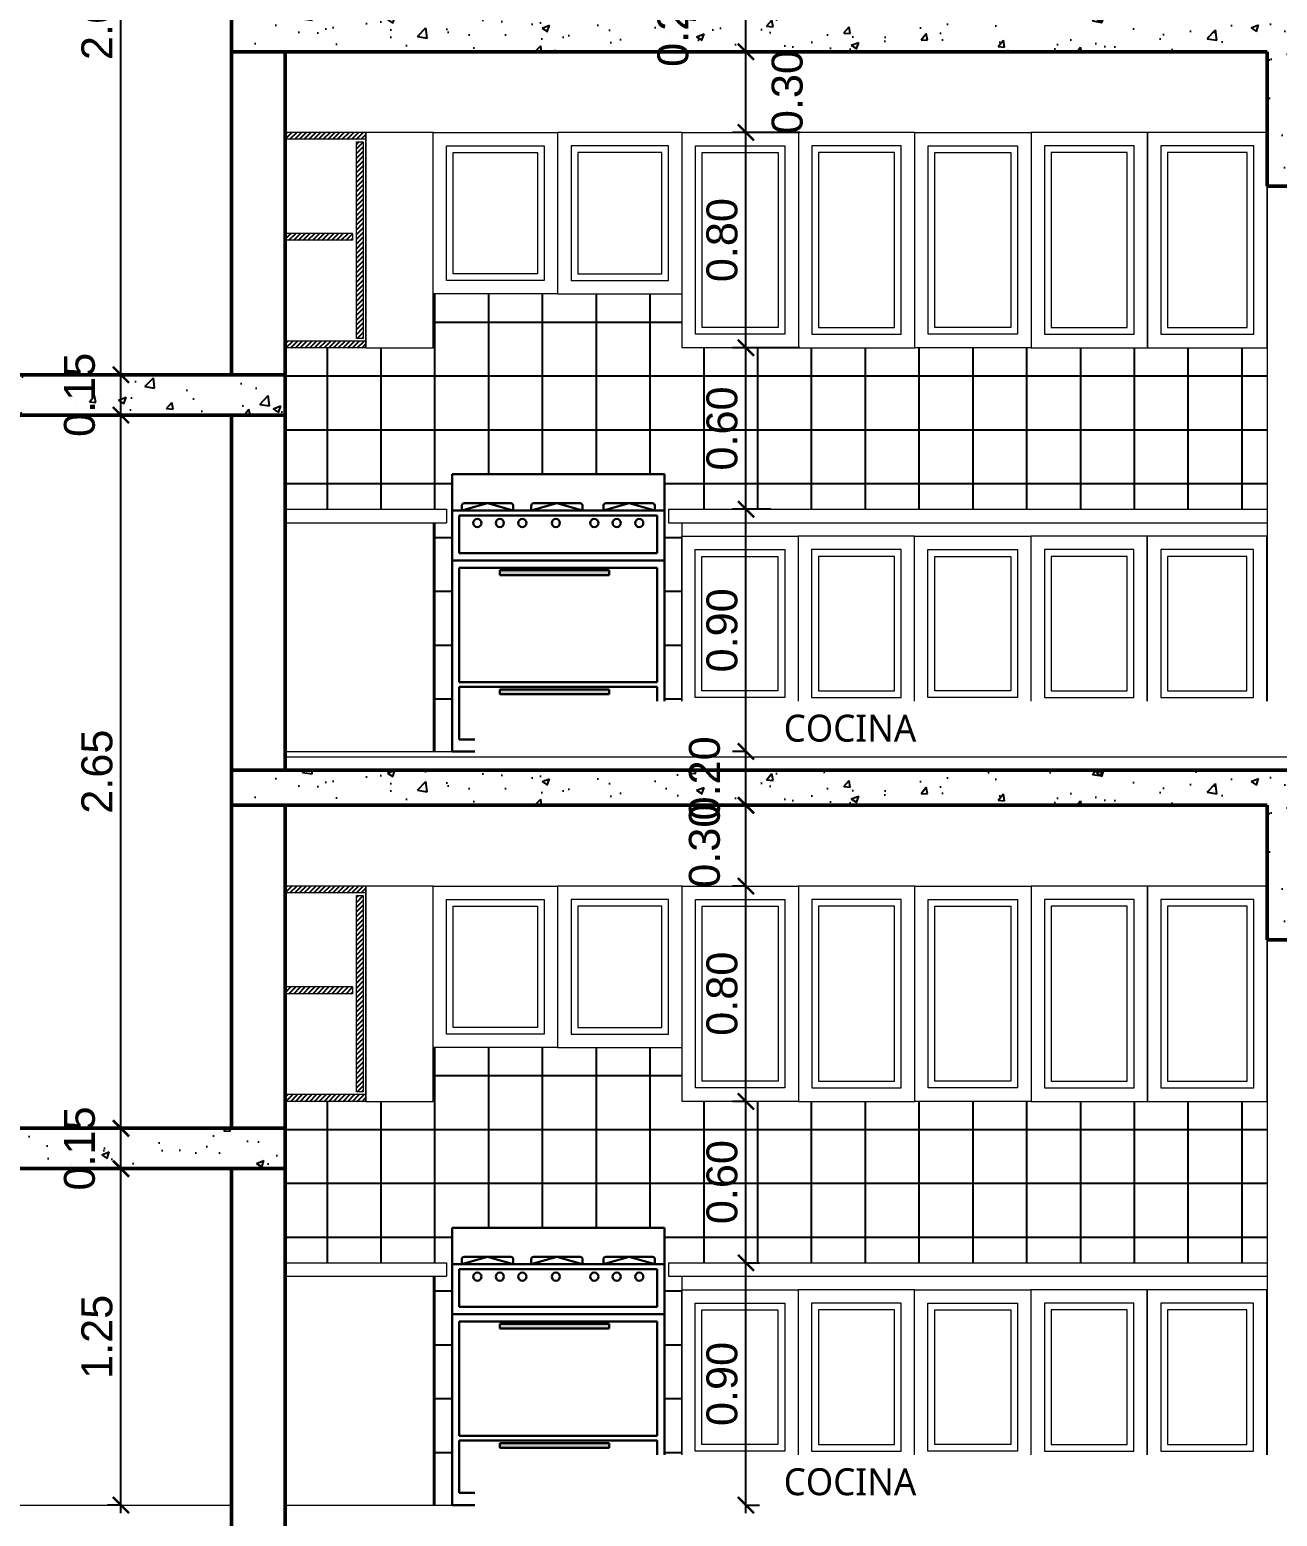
# Model space of a CAD drawing. Header units: feet. Extents: x -417 to 46, y -646 to -218.
# Drawn here: x -95.68 to -91.05, y -386.37 to -380.85 of the extents above; entities that cross this region are included whole.
import ezdxf

# ---------------------------------------------------------------- set-up
doc = ezdxf.new("R2010")
doc.units = ezdxf.units.FT
doc.header["$MEASUREMENT"] = 0
doc.layers.add('DIM', color=10, linetype='Continuous')
doc.layers.add('RELLENO', color=8, linetype='Continuous')
for name, color, linetype, lineweight in [('DIM-COTAS', 1, 'Continuous', 5), ('FURN', 2, 'Continuous', 30), ('MB', 2, 'Continuous', 20), ('muros', 4, 'Continuous', 50), ('Piso', 8, 'Continuous', 9), ('PUERTA', 8, 'Continuous', 9), ('TXT', 2, 'Continuous', 9)]:
    doc.layers.add(name, color=color, linetype=linetype, lineweight=lineweight)
doc.styles.add('ads', font='trebuc.ttf', dxfattribs={"height": 0.14})
doc.styles.get("Standard").update_dxf_attribs({"font": 'arial.ttf', "height": 0.115})
doc.dimstyles.new('KEILY', dxfattribs={"dimtxt": 0.115, "dimasz": 0.06, "dimexe": 0.05, "dimexo": 0.2, "dimgap": 0.03, "dimtad": 1, "dimzin": 1, "dimdsep": 46, "dimtxsty": 'Standard', "dimblk": 'ARCHTICK', "dimcen": 2.5, "dimdle": 0.03, "dimclrd": 256, "dimclre": 256, "dimclrt": 7, "dimadec": 0, "dimazin": 0, "dimtfac": 1, "dimtmove": 2, "dimatfit": 3, "dimfxl": 0.2, "dimfxlon": 1, "dimtolj": 1, "dimtzin": 1, "dimarcsym": 0})
pattern_1 = [(50, (111.02362, -151.93437), (0.28690407, -0.02510085), [0.03, -0.33]), (355, (111.02362, -151.93437), (-0.05550053, 0.30087685), [0.024, -0.264]), (100.45144, (111.04752, -151.93646), (0.23140354, 0.275776), [0.02549608, -0.28045684]), (46.1842, (111.0236, -151.85437), (0.42689653, -0.0662077), [0.045, -0.495]), (96.63564, (111.0592, -151.8599), (0.3738648, 0.38964744), [0.03824414, -0.4206855]), (351.18416, (111.0236, -151.85437), (0.3738648, 0.38964744), [0.036, -0.396]), (21, (111.06362, -151.87437), (0.23876282, -0.16104756), [0.03, -0.33]), (326, (111.06362, -151.87437), (0.09732613, 0.29006002), [0.024, -0.264]), (71.45144, (111.0835, -151.8878), (0.33608895, 0.12901246), [0.02549608, -0.28045684]), (37.5, (111.02362, -151.93437), (0.004863942, 0.13315754), [0, -0.2608, 0, -0.268, 0, -0.265]), (7.5, (111.02362, -151.93437), (0.105227815, 0.157764685), [0, -0.1528, 0, -0.2548, 0, -0.101]), (327.5, (110.93442, -151.93437), (0.213528974, -0.00902195), [0, -0.1, 0, -0.312, 0, -0.414]), (317.5, (110.89442, -151.93437), (0.23327447, 0.04004199), [0, -0.13, 0, -0.2072, 0, -0.294])]
pattern_2 = [(45, (82.304006, -151.934373), (-0.00883883476, 0.00883883476), [])]
pattern_3 = [(45, (82.304006, -149.134373), (-0.00883883476, 0.00883883476), [])]

# ---------------------------------------------------------------- blocks, each defined once
blk = doc.blocks.new('A$C22D10A13')
at = {"layer": 'FURN'}
for points in [[(0.5841, 0.6555), (0.5841, 0.6735), (0.1779, 0.6735), (0.1779, 0.6555)], [(0.5841, 0.2124), (0.5841, 0.2305), (0.1779, 0.2305), (0.1779, 0.2124)]]:
    blk.add_hatch(color=8, dxfattribs=at).paths.add_polyline_path(points)
at = {"layer": 'FURN', "color": 8}
for p, q in [((0, 0), (0, 1.03)), ((0.79, 1.03), (0, 1.03)), ((0.79, 0), (0.79, 1.03)), ((0, 0.895), (0.79, 0.895)), ((0.1312, 0.922), (0.036, 0.895)), ((0.036, 0.895), (0.036, 0.913)), ((0.045, 0.922), (0.2184, 0.922)), ((0.1312, 0.922), (0.2274, 0.895)), ((0.2274, 0.895), (0.2274, 0.913)), ((0.3893, 0.922), (0.2941, 0.895)), ((0.2941, 0.895), (0.2941, 0.913)), ((0.3031, 0.922), (0.4765, 0.922)), ((0.3893, 0.922), (0.4855, 0.895)), ((0.4855, 0.895), (0.4855, 0.913)), ((0.6588, 0.922), (0.5626, 0.895)), ((0.5626, 0.895), (0.5626, 0.913)), ((0.745, 0.922), (0.5716, 0.922)), ((0.6588, 0.922), (0.754, 0.895)), ((0.754, 0.895), (0.754, 0.913)), ((0.027, 0.7366), (0.027, 0.877)), ((0.027, 0.877), (0.763, 0.877)), ((0.763, 0.7366), (0.763, 0.877)), ((0.027, 0.7366), (0.763, 0.7366)), ((0, 0.7096), (0.79, 0.7096)), ((0.027, 0.2576), (0.027, 0.6826)), ((0.027, 0.6826), (0.763, 0.6826)), ((0.1779, 0.6735), (0.1779, 0.6555)), ((0.1779, 0.6735), (0.5841, 0.6735)), ((0.5841, 0.6735), (0.5841, 0.6555)), ((0.763, 0.2576), (0.763, 0.6826)), ((0.5841, 0.6555), (0.1779, 0.6555)), ((0.027, 0.2576), (0.763, 0.2576)), ((0.027, 0.045), (0.027, 0.2396)), ((0.027, 0.2396), (0.763, 0.2396)), ((0.1779, 0.2305), (0.1779, 0.2124)), ((0.1779, 0.2305), (0.5841, 0.2305)), ((0.5841, 0.2305), (0.5841, 0.2124)), ((0.763, 0.045), (0.763, 0.2396)), ((0.5841, 0.2124), (0.1779, 0.2124)), ((0.027, 0.045), (0.763, 0.045)), ((0, 0), (0.79, 0))]:
    blk.add_line(p, q, dxfattribs=at)
for centre in [(0.0942, 0.8489), (0.1778, 0.8489), (0.2614, 0.8489), (0.3858, 0.8489), (0.5286, 0.8489), (0.6122, 0.8489), (0.6958, 0.8489)]:
    blk.add_circle(centre, 0.0152, dxfattribs=at)
for centre, start, end in [((0.045, 0.913), 90, 180), ((0.2184, 0.913), 0, 90), ((0.3031, 0.913), 90, 180), ((0.4765, 0.913), 0, 90), ((0.5716, 0.913), 90, 180), ((0.745, 0.913), 0, 90)]:
    blk.add_arc(centre, 0.009, start, end, dxfattribs=at)
blk = doc.blocks.new('_ArchTick')
at = {"layer": 'DIM-COTAS', "color": 0, "const_width": 0.15}
blk.add_lwpolyline([(-0.5, -0.5), (0.5, 0.5)], dxfattribs=at)
blk = doc.blocks.new('*D2763')
at = {"layer": 'Defpoints', "color": 0, "transparency": 16777216}
for p in [(-95.3434, -385.0798), (-95.2627, -385.0798), (-95.2881, -386.3298)]:
    blk.add_point(p, dxfattribs=at)
at = {"layer": 'DIM', "lineweight": -2, "transparency": 16777216}
for p, q in [((-95.3434, -386.3598), (-95.3434, -385.0498)), ((-95.3434, -385.0798), (-95.3934, -385.0798)), ((-95.3434, -386.3298), (-95.3934, -386.3298))]:
    blk.add_line(p, q, dxfattribs=at)
at = {"layer": 'DIM', "lineweight": -2, "transparency": 16777216, "xscale": 0.06, "yscale": 0.06, "zscale": 0.06}
for p, rotation in [((-95.3434, -385.0798), 90), ((-95.3434, -386.3298), 270)]:
    blk.add_blockref('_ArchTick', p, dxfattribs=dict(at, rotation=rotation))
at = {"layer": 'DIM', "color": 7, "transparency": 16777216, "insert": (-95.4321, -385.7048), "char_height": 0.115, "attachment_point": 5, "rotation": 90}
blk.add_mtext('\\A1;1.25', dxfattribs=at)
blk = doc.blocks.new('*D2764')
at = {"layer": 'Defpoints', "color": 0, "transparency": 16777216}
for p in [(-95.3434, -384.9298), (-94.933, -384.9298), (-95.2627, -385.0798)]:
    blk.add_point(p, dxfattribs=at)
at = {"layer": 'DIM', "lineweight": -2, "transparency": 16777216}
for p, q in [((-95.3434, -385.1098), (-95.3434, -384.8998)), ((-95.1434, -384.9298), (-95.3934, -384.9298)), ((-95.3434, -385.0798), (-95.3934, -385.0798))]:
    blk.add_line(p, q, dxfattribs=at)
at = {"layer": 'DIM', "lineweight": -2, "transparency": 16777216, "xscale": 0.06, "yscale": 0.06, "zscale": 0.06}
for p, rotation in [((-95.3434, -384.9298), 90), ((-95.3434, -385.0798), 270)]:
    blk.add_blockref('_ArchTick', p, dxfattribs=dict(at, rotation=rotation))
at = {"layer": 'DIM', "color": 7, "transparency": 16777216, "insert": (-95.4971, -385.0048), "char_height": 0.115, "attachment_point": 5, "rotation": 90}
blk.add_mtext('\\A1;0.15', dxfattribs=at)
blk = doc.blocks.new('*D2765')
at = {"layer": 'Defpoints', "color": 0, "transparency": 16777216}
for p in [(-95.3434, -382.2798), (-94.933, -382.2798), (-94.933, -384.9298)]:
    blk.add_point(p, dxfattribs=at)
at = {"layer": 'DIM', "lineweight": -2, "transparency": 16777216}
for p, q in [((-95.3434, -384.9598), (-95.3434, -382.2498)), ((-95.1434, -382.2798), (-95.3934, -382.2798)), ((-95.1434, -384.9298), (-95.3934, -384.9298))]:
    blk.add_line(p, q, dxfattribs=at)
at = {"layer": 'DIM', "lineweight": -2, "transparency": 16777216, "xscale": 0.06, "yscale": 0.06, "zscale": 0.06}
for p, rotation in [((-95.3434, -382.2798), 90), ((-95.3434, -384.9298), 270)]:
    blk.add_blockref('_ArchTick', p, dxfattribs=dict(at, rotation=rotation))
at = {"layer": 'DIM', "color": 7, "transparency": 16777216, "insert": (-95.4321, -383.6048), "char_height": 0.115, "attachment_point": 5, "rotation": 90}
blk.add_mtext('\\A1;2.65', dxfattribs=at)
blk = doc.blocks.new('*D2766')
at = {"layer": 'Defpoints', "color": 0, "transparency": 16777216}
for p in [(-95.3434, -382.1298), (-94.933, -382.1298), (-94.933, -382.2798)]:
    blk.add_point(p, dxfattribs=at)
at = {"layer": 'DIM', "lineweight": -2, "transparency": 16777216}
for p, q in [((-95.1434, -382.1298), (-95.3934, -382.1298)), ((-95.3434, -382.3098), (-95.3434, -382.0998)), ((-95.1434, -382.2798), (-95.3934, -382.2798))]:
    blk.add_line(p, q, dxfattribs=at)
at = {"layer": 'DIM', "lineweight": -2, "transparency": 16777216, "xscale": 0.06, "yscale": 0.06, "zscale": 0.06}
for p, rotation in [((-95.3434, -382.1298), 90), ((-95.3434, -382.2798), 270)]:
    blk.add_blockref('_ArchTick', p, dxfattribs=dict(at, rotation=rotation))
at = {"layer": 'DIM', "color": 7, "transparency": 16777216, "insert": (-95.4971, -382.2048), "char_height": 0.115, "attachment_point": 5, "rotation": 90}
blk.add_mtext('\\A1;0.15', dxfattribs=at)
blk = doc.blocks.new('*D2767')
at = {"layer": 'Defpoints', "color": 0, "transparency": 16777216}
for p in [(-95.3434, -379.4798), (-94.933, -379.4798), (-94.933, -382.1298)]:
    blk.add_point(p, dxfattribs=at)
at = {"layer": 'DIM', "lineweight": -2, "transparency": 16777216}
for p, q in [((-95.1434, -379.4798), (-95.3934, -379.4798)), ((-95.3434, -382.1598), (-95.3434, -379.4498)), ((-95.1434, -382.1298), (-95.3934, -382.1298))]:
    blk.add_line(p, q, dxfattribs=at)
at = {"layer": 'DIM', "lineweight": -2, "transparency": 16777216, "xscale": 0.06, "yscale": 0.06, "zscale": 0.06}
for p, rotation in [((-95.3434, -379.4798), 90), ((-95.3434, -382.1298), 270)]:
    blk.add_blockref('_ArchTick', p, dxfattribs=dict(at, rotation=rotation))
at = {"layer": 'DIM', "color": 7, "transparency": 16777216, "insert": (-95.4321, -380.8048), "char_height": 0.115, "attachment_point": 5, "rotation": 90}
blk.add_mtext('\\A1;2.65', dxfattribs=at)
blk = doc.blocks.new('*D2774')
at = {"layer": 'Defpoints', "color": 0, "transparency": 16777216}
for p in [(-93.1114, -385.4298), (-93.0203, -385.4298), (-93.1114, -386.3298)]:
    blk.add_point(p, dxfattribs=at)
at = {"layer": 'DIM', "lineweight": -2, "transparency": 16777216}
for p, q in [((-93.0203, -386.3598), (-93.0203, -385.3998)), ((-93.0203, -385.4298), (-92.9703, -385.4298)), ((-93.0203, -386.3298), (-92.9703, -386.3298))]:
    blk.add_line(p, q, dxfattribs=at)
at = {"layer": 'DIM', "lineweight": -2, "transparency": 16777216, "xscale": 0.06, "yscale": 0.06, "zscale": 0.06}
for p, rotation in [((-93.0203, -385.4298), 90), ((-93.0203, -386.3298), 270)]:
    blk.add_blockref('_ArchTick', p, dxfattribs=dict(at, rotation=rotation))
at = {"layer": 'DIM', "color": 7, "transparency": 16777216, "insert": (-93.109, -385.8798), "char_height": 0.115, "attachment_point": 5, "rotation": 90}
blk.add_mtext('\\A1;0.90', dxfattribs=at)
blk = doc.blocks.new('*D2775')
at = {"layer": 'Defpoints', "color": 0, "transparency": 16777216}
for p in [(-93.0203, -384.8298), (-92.8255, -384.8298), (-93.1114, -385.4298)]:
    blk.add_point(p, dxfattribs=at)
at = {"layer": 'DIM', "lineweight": -2, "transparency": 16777216}
for p, q in [((-93.0203, -385.4598), (-93.0203, -384.7998)), ((-93.0203, -384.8298), (-93.0703, -384.8298)), ((-93.0203, -385.4298), (-92.9703, -385.4298))]:
    blk.add_line(p, q, dxfattribs=at)
at = {"layer": 'DIM', "lineweight": -2, "transparency": 16777216, "xscale": 0.06, "yscale": 0.06, "zscale": 0.06}
for p, rotation in [((-93.0203, -384.8298), 90), ((-93.0203, -385.4298), 270)]:
    blk.add_blockref('_ArchTick', p, dxfattribs=dict(at, rotation=rotation))
at = {"layer": 'DIM', "color": 7, "transparency": 16777216, "insert": (-93.109, -385.1298), "char_height": 0.115, "attachment_point": 5, "rotation": 90}
blk.add_mtext('\\A1;0.60', dxfattribs=at)
blk = doc.blocks.new('*D2776')
at = {"layer": 'Defpoints', "color": 0, "transparency": 16777216}
for p in [(-93.0203, -384.0298), (-92.8255, -384.0298), (-92.8255, -384.8298)]:
    blk.add_point(p, dxfattribs=at)
at = {"layer": 'DIM', "lineweight": -2, "transparency": 16777216}
for p, q in [((-93.0203, -384.8598), (-93.0203, -383.9998)), ((-93.0203, -384.0298), (-93.0703, -384.0298)), ((-93.0203, -384.8298), (-93.0703, -384.8298))]:
    blk.add_line(p, q, dxfattribs=at)
at = {"layer": 'DIM', "lineweight": -2, "transparency": 16777216, "xscale": 0.06, "yscale": 0.06, "zscale": 0.06}
for p, rotation in [((-93.0203, -384.0298), 90), ((-93.0203, -384.8298), 270)]:
    blk.add_blockref('_ArchTick', p, dxfattribs=dict(at, rotation=rotation))
at = {"layer": 'DIM', "color": 7, "transparency": 16777216, "insert": (-93.109, -384.4298), "char_height": 0.115, "attachment_point": 5, "rotation": 90}
blk.add_mtext('\\A1;0.80', dxfattribs=at)
blk = doc.blocks.new('*D2777')
at = {"layer": 'Defpoints', "color": 0, "transparency": 16777216}
for p in [(-93.0203, -383.7298), (-92.8597, -383.7298), (-92.8255, -384.0298)]:
    blk.add_point(p, dxfattribs=at)
at = {"layer": 'DIM', "lineweight": -2, "transparency": 16777216}
for p, q in [((-93.0203, -383.7298), (-93.0703, -383.7298)), ((-93.0203, -384.0598), (-93.0203, -383.6998)), ((-93.0203, -384.0298), (-93.0703, -384.0298))]:
    blk.add_line(p, q, dxfattribs=at)
at = {"layer": 'DIM', "lineweight": -2, "transparency": 16777216, "xscale": 0.06, "yscale": 0.06, "zscale": 0.06}
for p, rotation in [((-93.0203, -383.7298), 90), ((-93.0203, -384.0298), 270)]:
    blk.add_blockref('_ArchTick', p, dxfattribs=dict(at, rotation=rotation))
at = {"layer": 'DIM', "color": 7, "transparency": 16777216, "insert": (-93.1741, -383.8798), "char_height": 0.115, "attachment_point": 5, "rotation": 90}
blk.add_mtext('\\A1;0.30', dxfattribs=at)
blk = doc.blocks.new('*D2778')
at = {"layer": 'Defpoints', "color": 0, "transparency": 16777216}
for p in [(-93.0203, -383.5298), (-92.8444, -383.5298), (-92.8597, -383.7298)]:
    blk.add_point(p, dxfattribs=at)
at = {"layer": 'DIM', "lineweight": -2, "transparency": 16777216}
for p, q in [((-93.0203, -383.7598), (-93.0203, -383.4998)), ((-93.0203, -383.5298), (-93.0703, -383.5298)), ((-93.0203, -383.7298), (-93.0703, -383.7298))]:
    blk.add_line(p, q, dxfattribs=at)
at = {"layer": 'DIM', "lineweight": -2, "transparency": 16777216, "xscale": 0.06, "yscale": 0.06, "zscale": 0.06}
for p, rotation in [((-93.0203, -383.5298), 90), ((-93.0203, -383.7298), 270)]:
    blk.add_blockref('_ArchTick', p, dxfattribs=dict(at, rotation=rotation))
at = {"layer": 'DIM', "color": 7, "transparency": 16777216, "insert": (-93.174, -383.6298), "char_height": 0.115, "attachment_point": 5, "rotation": 90}
blk.add_mtext('\\A1;0.20', dxfattribs=at)
blk = doc.blocks.new('*D2779')
at = {"layer": 'Defpoints', "color": 0, "transparency": 16777216}
for p in [(-93.0203, -382.6298), (-92.7277, -382.6298), (-92.8444, -383.5298)]:
    blk.add_point(p, dxfattribs=at)
at = {"layer": 'DIM', "lineweight": -2, "transparency": 16777216}
for p, q in [((-92.9277, -382.6298), (-93.0703, -382.6298)), ((-93.0203, -383.5598), (-93.0203, -382.5998)), ((-93.0203, -383.5298), (-93.0703, -383.5298))]:
    blk.add_line(p, q, dxfattribs=at)
at = {"layer": 'DIM', "lineweight": -2, "transparency": 16777216, "xscale": 0.06, "yscale": 0.06, "zscale": 0.06}
for p, rotation in [((-93.0203, -382.6298), 90), ((-93.0203, -383.5298), 270)]:
    blk.add_blockref('_ArchTick', p, dxfattribs=dict(at, rotation=rotation))
at = {"layer": 'DIM', "color": 7, "transparency": 16777216, "insert": (-93.109, -383.0798), "char_height": 0.115, "attachment_point": 5, "rotation": 90}
blk.add_mtext('\\A1;0.90', dxfattribs=at)
blk = doc.blocks.new('*D2780')
at = {"layer": 'Defpoints', "color": 0, "transparency": 16777216}
for p in [(-93.0203, -382.0298), (-92.393, -382.0298), (-92.7277, -382.6298)]:
    blk.add_point(p, dxfattribs=at)
at = {"layer": 'DIM', "lineweight": -2, "transparency": 16777216}
for p, q in [((-92.8203, -382.0298), (-93.0703, -382.0298)), ((-93.0203, -382.6598), (-93.0203, -381.9998)), ((-92.9277, -382.6298), (-93.0703, -382.6298))]:
    blk.add_line(p, q, dxfattribs=at)
at = {"layer": 'DIM', "lineweight": -2, "transparency": 16777216, "xscale": 0.06, "yscale": 0.06, "zscale": 0.06}
for p, rotation in [((-93.0203, -382.0298), 90), ((-93.0203, -382.6298), 270)]:
    blk.add_blockref('_ArchTick', p, dxfattribs=dict(at, rotation=rotation))
at = {"layer": 'DIM', "color": 7, "transparency": 16777216, "insert": (-93.109, -382.3298), "char_height": 0.115, "attachment_point": 5, "rotation": 90}
blk.add_mtext('\\A1;0.60', dxfattribs=at)
blk = doc.blocks.new('*D2781')
at = {"layer": 'Defpoints', "color": 0, "transparency": 16777216}
for p in [(-93.0203, -381.2298), (-92.393, -381.2298), (-92.393, -382.0298)]:
    blk.add_point(p, dxfattribs=at)
at = {"layer": 'DIM', "lineweight": -2, "transparency": 16777216}
for p, q in [((-93.0203, -382.0598), (-93.0203, -381.1998)), ((-92.8203, -381.2298), (-93.0703, -381.2298)), ((-92.8203, -382.0298), (-93.0703, -382.0298))]:
    blk.add_line(p, q, dxfattribs=at)
at = {"layer": 'DIM', "lineweight": -2, "transparency": 16777216, "xscale": 0.06, "yscale": 0.06, "zscale": 0.06}
for p, rotation in [((-93.0203, -381.2298), 90), ((-93.0203, -382.0298), 270)]:
    blk.add_blockref('_ArchTick', p, dxfattribs=dict(at, rotation=rotation))
at = {"layer": 'DIM', "color": 7, "transparency": 16777216, "insert": (-93.109, -381.6298), "char_height": 0.115, "attachment_point": 5, "rotation": 90}
blk.add_mtext('\\A1;0.80', dxfattribs=at)
blk = doc.blocks.new('*D2782')
at = {"layer": 'Defpoints', "color": 0, "transparency": 16777216}
for p in [(-93.3715, -380.9298), (-93.0203, -380.9298), (-92.393, -381.2298)]:
    blk.add_point(p, dxfattribs=at)
at = {"layer": 'DIM', "lineweight": -2, "transparency": 16777216}
for p, q in [((-93.1715, -380.9298), (-92.9703, -380.9298)), ((-93.0203, -381.2598), (-93.0203, -380.8998)), ((-92.8203, -381.2298), (-93.0703, -381.2298))]:
    blk.add_line(p, q, dxfattribs=at)
at = {"layer": 'DIM', "lineweight": -2, "transparency": 16777216, "xscale": 0.06, "yscale": 0.06, "zscale": 0.06}
for p, rotation in [((-93.0203, -380.9298), 90), ((-93.0203, -381.2298), 270)]:
    blk.add_blockref('_ArchTick', p, dxfattribs=dict(at, rotation=rotation))
at = {"layer": 'DIM', "color": 7, "transparency": 16777216, "insert": (-92.8666, -381.0798), "char_height": 0.115, "attachment_point": 5, "rotation": 90}
blk.add_mtext('\\A1;0.30', dxfattribs=at)
blk = doc.blocks.new('*D2783')
at = {"layer": 'Defpoints', "color": 0, "transparency": 16777216}
for p in [(-93.0203, -380.7298), (-92.6163, -380.7298), (-93.3715, -380.9298)]:
    blk.add_point(p, dxfattribs=at)
at = {"layer": 'DIM', "lineweight": -2, "transparency": 16777216}
for p, q in [((-93.0203, -380.9598), (-93.0203, -380.6998)), ((-92.8203, -380.7298), (-93.0703, -380.7298)), ((-93.1715, -380.9298), (-92.9703, -380.9298))]:
    blk.add_line(p, q, dxfattribs=at)
at = {"layer": 'DIM', "lineweight": -2, "transparency": 16777216, "xscale": 0.06, "yscale": 0.06, "zscale": 0.06}
for p, rotation in [((-93.0203, -380.7298), 90), ((-93.0203, -380.9298), 270)]:
    blk.add_blockref('_ArchTick', p, dxfattribs=dict(at, rotation=rotation))
at = {"layer": 'DIM', "color": 7, "transparency": 16777216, "insert": (-93.2915, -380.8298), "char_height": 0.115, "attachment_point": 5, "rotation": 90}
blk.add_mtext('\\A1;0.20', dxfattribs=at)

msp = doc.modelspace()

# ---------------------------------------------------------------- hatches: boundary and pattern name
at = {"layer": 'RELLENO'}
h = msp.add_hatch(dxfattribs=at)
h.set_pattern_fill('AR-CONC', color=256, scale=0.04)
h.set_pattern_definition([(50, (111.02362, -149.13437), (0.28690407, -0.02510085), [0.03, -0.33]), (355, (111.02362, -149.13437), (-0.05550053, 0.30087685), [0.024, -0.264]), (100.45144, (111.04752, -149.13646), (0.23140354, 0.275776), [0.02549608, -0.28045684]), (46.1842, (111.0236, -149.05437), (0.42689653, -0.0662077), [0.045, -0.495]), (96.63564, (111.0592, -149.0599), (0.3738648, 0.38964744), [0.03824414, -0.4206855]), (351.18416, (111.0236, -149.05437), (0.3738648, 0.38964744), [0.036, -0.396]), (21, (111.06362, -149.07437), (0.23876282, -0.16104756), [0.03, -0.33]), (326, (111.06362, -149.07437), (0.09732613, 0.29006002), [0.024, -0.264]), (71.45144, (111.0835, -149.0878), (0.33608895, 0.12901246), [0.02549608, -0.28045684]), (37.5, (111.02362, -149.13437), (0.004863942, 0.13315754), [0, -0.2608, 0, -0.268, 0, -0.265]), (7.5, (111.02362, -149.13437), (0.105227815, 0.157764685), [0, -0.1528, 0, -0.2548, 0, -0.101]), (327.5, (110.93442, -149.13437), (0.213528974, -0.00902195), [0, -0.1, 0, -0.312, 0, -0.414]), (317.5, (110.89442, -149.13437), (0.23327447, 0.04004199), [0, -0.13, 0, -0.2072, 0, -0.294])])
h.paths.add_polyline_path([(-89.233, -380.7998), (-94.933, -380.7998), (-94.933, -380.9298), (-91.083, -380.9298), (-91.083, -381.4298), (-90.933, -381.4298), (-90.933, -380.9298), (-89.433, -380.9298), (-89.433, -381.4298), (-89.233, -381.4298)])
h = msp.add_hatch(dxfattribs=at)
h.set_pattern_fill('ANSI31', color=256, scale=0.1)
h.set_pattern_definition(pattern_3)
h.paths.add_polyline_path([(-94.733, -381.2298), (-94.433, -381.2298), (-94.433, -381.2548), (-94.733, -381.2548)])
h = msp.add_hatch(dxfattribs=at)
h.set_pattern_fill('ANSI31', color=256, scale=0.1)
h.set_pattern_definition(pattern_3)
h.paths.add_polyline_path([(-94.468, -381.2648), (-94.443, -381.2648), (-94.443, -381.9948), (-94.468, -381.9948)])
h = msp.add_hatch(dxfattribs=at)
h.set_pattern_fill('ANSI31', color=256, scale=0.1)
h.set_pattern_definition(pattern_3)
h.paths.add_polyline_path([(-94.733, -381.6048), (-94.483, -381.6048), (-94.483, -381.6298), (-94.733, -381.6298)])
h = msp.add_hatch(dxfattribs=at)
h.set_pattern_fill('NET', color=256, scale=1.6)
h.set_pattern_definition([(0, (111.02362, -149.13437), (0, 0.2), []), (90, (111.02362, -149.13437), (-0.2, 1e-17), [])])
h.paths.add_polyline_path([(-94.183, -381.8298), (-94.183, -382.0298), (-94.733, -382.0298), (-94.733, -382.6298), (-94.133, -382.6298), (-94.133, -382.6798), (-94.183, -382.6798), (-94.183, -383.5298), (-94.1128, -383.5298), (-94.1128, -382.4998), (-93.3228, -382.4998), (-93.3228, -383.5298), (-93.2588, -383.5298), (-93.2588, -382.6798), (-93.3088, -382.6798), (-93.3088, -382.6298), (-91.083, -382.6298), (-91.083, -382.0298), (-93.258, -382.0298), (-93.258, -381.8298)])
h = msp.add_hatch(dxfattribs=at)
h.set_pattern_fill('ANSI31', color=256, scale=0.1)
h.set_pattern_definition(pattern_3)
h.paths.add_polyline_path([(-94.733, -382.0048), (-94.433, -382.0048), (-94.433, -382.0298), (-94.733, -382.0298)])
h = msp.add_hatch(dxfattribs=at)
h.set_pattern_fill('AR-CONC', color=256, scale=0.04)
h.set_pattern_definition(pattern_1)
h.paths.add_polyline_path([(-99.833, -383.5998), (-99.833, -383.7298), (-99.533, -383.7298), (-99.533, -384.1298), (-99.333, -384.1298), (-99.333, -383.7298), (-98.2782, -383.7298), (-95.7924, -382.2798), (-94.733, -382.2798), (-94.733, -382.1298), (-95.833, -382.1298), (-98.353, -383.5998)])
h = msp.add_hatch(dxfattribs=at)
h.set_pattern_fill('AR-CONC', color=256, scale=0.04)
h.set_pattern_definition(pattern_1)
h.paths.add_polyline_path([(-89.233, -383.5998), (-94.933, -383.5998), (-94.933, -383.7298), (-91.083, -383.7298), (-91.083, -384.2298), (-90.933, -384.2298), (-90.933, -383.7298), (-89.433, -383.7298), (-89.433, -384.2298), (-89.233, -384.2298)])
h = msp.add_hatch(dxfattribs=at)
h.set_pattern_fill('ANSI31', color=256, scale=0.1)
h.set_pattern_definition(pattern_2)
h.paths.add_polyline_path([(-94.733, -384.0298), (-94.433, -384.0298), (-94.433, -384.0548), (-94.733, -384.0548)])
h = msp.add_hatch(dxfattribs=at)
h.set_pattern_fill('ANSI31', color=256, scale=0.1)
h.set_pattern_definition(pattern_2)
h.paths.add_polyline_path([(-94.468, -384.0648), (-94.443, -384.0648), (-94.443, -384.7948), (-94.468, -384.7948)])
h = msp.add_hatch(dxfattribs=at)
h.set_pattern_fill('ANSI31', color=256, scale=0.1)
h.set_pattern_definition(pattern_2)
h.paths.add_polyline_path([(-94.733, -384.4048), (-94.483, -384.4048), (-94.483, -384.4298), (-94.733, -384.4298)])
h = msp.add_hatch(dxfattribs=at)
h.set_pattern_fill('NET', color=256, scale=1.6)
h.set_pattern_definition([(0, (111.02362, -151.93437), (0, 0.2), []), (90, (111.02362, -151.93437), (-0.2, 1e-17), [])])
h.paths.add_polyline_path([(-94.183, -384.6298), (-94.183, -384.8298), (-94.733, -384.8298), (-94.733, -385.4298), (-94.133, -385.4298), (-94.133, -385.4798), (-94.183, -385.4798), (-94.183, -386.3298), (-94.1128, -386.3298), (-94.1128, -385.2998), (-93.3228, -385.2998), (-93.3228, -386.3298), (-93.2588, -386.3298), (-93.2588, -385.4798), (-93.3088, -385.4798), (-93.3088, -385.4298), (-91.083, -385.4298), (-91.083, -384.8298), (-93.258, -384.8298), (-93.258, -384.6298)])
h = msp.add_hatch(dxfattribs=at)
h.set_pattern_fill('ANSI31', color=256, scale=0.1)
h.set_pattern_definition(pattern_2)
h.paths.add_polyline_path([(-94.733, -384.8048), (-94.433, -384.8048), (-94.433, -384.8298), (-94.733, -384.8298)])
h = msp.add_hatch(dxfattribs=at)
h.set_pattern_fill('AR-CONC', color=256, scale=0.04)
h.set_pattern_definition(pattern_1)
h.paths.add_polyline_path([(-98.083, -387.3298), (-98.1304, -387.3298), (-98.1525, -387.2298), (-98.1765, -387.4213), (-98.1977, -387.3298), (-98.2449, -387.3298), (-98.233, -386.3298), (-95.833, -384.9298), (-94.733, -384.9298), (-94.733, -385.0798), (-95.7924, -385.0798), (-98.083, -386.4159)])

# ---------------------------------------------------------------- linework, layer by layer
at = {"layer": 'MB'}
for p, q in [((-94.433, -381.2298), (-94.733, -381.2298)), ((-94.433, -381.2548), (-94.733, -381.2548)), ((-94.433, -382.0298), (-94.433, -381.2298)), ((-94.483, -381.6048), (-94.733, -381.6048)), ((-94.483, -381.6298), (-94.733, -381.6298)), ((-94.483, -381.6048), (-94.483, -381.6298)), ((-94.433, -382.0048), (-94.733, -382.0048)), ((-94.433, -382.0298), (-94.733, -382.0298)), ((-94.733, -382.6298), (-94.133, -382.6298)), ((-94.133, -382.6298), (-94.133, -382.6798)), ((-93.3088, -382.6298), (-91.083, -382.6298)), ((-93.3088, -382.6298), (-93.3088, -382.6798)), ((-94.733, -382.6798), (-94.133, -382.6798)), ((-94.183, -382.6798), (-94.183, -383.5298)), ((-93.3088, -382.6798), (-91.083, -382.6798)), ((-93.2588, -382.6798), (-93.2588, -383.5298)), ((-93.2588, -383.4298), (-91.083, -383.4298)), ((-94.433, -384.0298), (-94.733, -384.0298)), ((-94.433, -384.0548), (-94.733, -384.0548)), ((-94.433, -384.8298), (-94.433, -384.0298)), ((-94.483, -384.4048), (-94.733, -384.4048)), ((-94.483, -384.4048), (-94.483, -384.4298)), ((-94.483, -384.4298), (-94.733, -384.4298)), ((-94.433, -384.8048), (-94.733, -384.8048)), ((-94.433, -384.8298), (-94.733, -384.8298)), ((-94.733, -385.4298), (-94.133, -385.4298)), ((-94.133, -385.4298), (-94.133, -385.4798)), ((-93.3088, -385.4298), (-91.083, -385.4298)), ((-93.3088, -385.4298), (-93.3088, -385.4798)), ((-94.733, -385.4798), (-94.133, -385.4798)), ((-94.183, -385.4798), (-94.183, -386.3298)), ((-93.3088, -385.4798), (-91.083, -385.4798)), ((-93.2588, -385.4798), (-93.2588, -386.3298)), ((-93.2588, -386.2298), (-91.083, -386.2298)), ((-97.9353, -386.3298), (-94.933, -386.3298)), ((-94.733, -386.3298), (-89.433, -386.3298))]:
    msp.add_line(p, q, dxfattribs=at)
for points in [[(-94.443, -381.9948), (-94.468, -381.9948), (-94.468, -381.2648), (-94.443, -381.2648)], [(-94.443, -384.7948), (-94.468, -384.7948), (-94.468, -384.0648), (-94.443, -384.0648)]]:
    msp.add_lwpolyline(points, close=True, dxfattribs=at)
at = {"layer": 'muros'}
for p, q in [((-94.933, -379.4798), (-94.933, -382.1298)), ((-94.933, -380.7998), (-94.933, -382.1298)), ((-94.933, -380.9298), (-91.083, -380.9298)), ((-94.733, -380.9298), (-94.733, -383.5998)), ((-91.083, -380.9298), (-91.083, -381.4298)), ((-91.083, -381.4298), (-90.933, -381.4298)), ((-95.833, -382.1298), (-94.733, -382.1298)), ((-95.7924, -382.2798), (-94.733, -382.2798)), ((-94.933, -382.2798), (-94.933, -384.9298)), ((-94.933, -383.5998), (-89.233, -383.5998)), ((-94.933, -383.7298), (-91.083, -383.7298)), ((-94.733, -383.7298), (-94.733, -387.3298)), ((-91.083, -383.7298), (-91.083, -384.2298)), ((-91.083, -384.2298), (-90.933, -384.2298)), ((-95.833, -384.9298), (-94.733, -384.9298)), ((-95.7924, -385.0798), (-94.733, -385.0798)), ((-94.933, -385.0798), (-94.933, -387.3298))]:
    msp.add_line(p, q, dxfattribs=at)
at = {"layer": 'Piso'}
for p, q in [((-91.083, -381.4298), (-91.083, -383.5298)), ((-94.733, -383.5298), (-89.433, -383.5298)), ((-94.733, -383.5498), (-89.433, -383.5498)), ((-91.083, -384.2298), (-91.083, -386.3298))]:
    msp.add_line(p, q, dxfattribs=at)
at = {"layer": 'PUERTA'}
for points in [[(-94.433, -382.0298), (-94.183, -382.0298), (-94.183, -381.2298), (-94.433, -381.2298)], [(-93.7205, -381.8298), (-94.183, -381.8298), (-94.183, -381.2298), (-93.7205, -381.2298)], [(-93.7205, -381.8298), (-93.258, -381.8298), (-93.258, -381.2298), (-93.7205, -381.2298)], [(-92.8255, -382.0298), (-93.258, -382.0298), (-93.258, -381.2298), (-92.8255, -381.2298)], [(-92.8255, -382.0298), (-92.393, -382.0298), (-92.393, -381.2298), (-92.8255, -381.2298)], [(-91.9605, -382.0298), (-92.393, -382.0298), (-92.393, -381.2298), (-91.9605, -381.2298)], [(-91.9605, -382.0298), (-91.528, -382.0298), (-91.528, -381.2298), (-91.9605, -381.2298)], [(-91.528, -382.0298), (-91.083, -382.0298), (-91.083, -381.2298), (-91.528, -381.2298)], [(-93.7705, -381.7798), (-94.133, -381.7798), (-94.133, -381.2798), (-93.7705, -381.2798)], [(-93.7955, -381.7548), (-94.108, -381.7548), (-94.108, -381.3048), (-93.7955, -381.3048)], [(-93.6705, -381.7798), (-93.308, -381.7798), (-93.308, -381.2798), (-93.6705, -381.2798)], [(-93.6455, -381.7548), (-93.333, -381.7548), (-93.333, -381.3048), (-93.6455, -381.3048)], [(-92.8755, -381.9798), (-93.208, -381.9798), (-93.208, -381.2798), (-92.8755, -381.2798)], [(-92.9005, -381.9548), (-93.183, -381.9548), (-93.183, -381.3048), (-92.9005, -381.3048)], [(-92.7755, -381.9798), (-92.443, -381.9798), (-92.443, -381.2798), (-92.7755, -381.2798)], [(-92.7505, -381.9548), (-92.468, -381.9548), (-92.468, -381.3048), (-92.7505, -381.3048)], [(-92.0105, -381.9798), (-92.343, -381.9798), (-92.343, -381.2798), (-92.0105, -381.2798)], [(-92.0355, -381.9548), (-92.318, -381.9548), (-92.318, -381.3048), (-92.0355, -381.3048)], [(-91.9105, -381.9798), (-91.578, -381.9798), (-91.578, -381.2798), (-91.9105, -381.2798)], [(-91.8855, -381.9548), (-91.603, -381.9548), (-91.603, -381.3048), (-91.8855, -381.3048)], [(-91.478, -381.9798), (-91.133, -381.9798), (-91.133, -381.2798), (-91.478, -381.2798)], [(-91.453, -381.9548), (-91.158, -381.9548), (-91.158, -381.3048), (-91.453, -381.3048)], [(-92.8263, -383.3798), (-93.2588, -383.3798), (-93.2588, -382.7298), (-92.8263, -382.7298)], [(-92.8263, -383.3798), (-92.3938, -383.3798), (-92.3938, -382.7298), (-92.8263, -382.7298)], [(-91.9613, -383.3798), (-92.3938, -383.3798), (-92.3938, -382.7298), (-91.9613, -382.7298)], [(-91.9613, -383.3798), (-91.5288, -383.3798), (-91.5288, -382.7298), (-91.9613, -382.7298)], [(-91.5288, -383.3798), (-91.0838, -383.3798), (-91.0838, -382.7298), (-91.5288, -382.7298)], [(-92.8763, -383.3298), (-93.2088, -383.3298), (-93.2088, -382.7798), (-92.8763, -382.7798)], [(-92.9013, -383.3048), (-93.1838, -383.3048), (-93.1838, -382.8048), (-92.9013, -382.8048)], [(-92.7763, -383.3298), (-92.4438, -383.3298), (-92.4438, -382.7798), (-92.7763, -382.7798)], [(-92.7513, -383.3048), (-92.4688, -383.3048), (-92.4688, -382.8048), (-92.7513, -382.8048)], [(-92.0113, -383.3298), (-92.3438, -383.3298), (-92.3438, -382.7798), (-92.0113, -382.7798)], [(-92.0363, -383.3048), (-92.3188, -383.3048), (-92.3188, -382.8048), (-92.0363, -382.8048)], [(-91.9113, -383.3298), (-91.5788, -383.3298), (-91.5788, -382.7798), (-91.9113, -382.7798)], [(-91.8863, -383.3048), (-91.6038, -383.3048), (-91.6038, -382.8048), (-91.8863, -382.8048)], [(-91.4788, -383.3298), (-91.1338, -383.3298), (-91.1338, -382.7798), (-91.4788, -382.7798)], [(-91.4538, -383.3048), (-91.1588, -383.3048), (-91.1588, -382.8048), (-91.4538, -382.8048)], [(-94.433, -384.8298), (-94.183, -384.8298), (-94.183, -384.0298), (-94.433, -384.0298)], [(-93.7205, -384.6298), (-94.183, -384.6298), (-94.183, -384.0298), (-93.7205, -384.0298)], [(-93.7705, -384.5798), (-94.133, -384.5798), (-94.133, -384.0798), (-93.7705, -384.0798)], [(-93.7205, -384.6298), (-93.258, -384.6298), (-93.258, -384.0298), (-93.7205, -384.0298)], [(-93.6705, -384.5798), (-93.308, -384.5798), (-93.308, -384.0798), (-93.6705, -384.0798)], [(-92.8255, -384.8298), (-93.258, -384.8298), (-93.258, -384.0298), (-92.8255, -384.0298)], [(-92.8755, -384.7798), (-93.208, -384.7798), (-93.208, -384.0798), (-92.8755, -384.0798)], [(-92.8255, -384.8298), (-92.393, -384.8298), (-92.393, -384.0298), (-92.8255, -384.0298)], [(-92.7755, -384.7798), (-92.443, -384.7798), (-92.443, -384.0798), (-92.7755, -384.0798)], [(-91.9605, -384.8298), (-92.393, -384.8298), (-92.393, -384.0298), (-91.9605, -384.0298)], [(-92.0105, -384.7798), (-92.343, -384.7798), (-92.343, -384.0798), (-92.0105, -384.0798)], [(-91.9605, -384.8298), (-91.528, -384.8298), (-91.528, -384.0298), (-91.9605, -384.0298)], [(-91.9105, -384.7798), (-91.578, -384.7798), (-91.578, -384.0798), (-91.9105, -384.0798)], [(-91.528, -384.8298), (-91.083, -384.8298), (-91.083, -384.0298), (-91.528, -384.0298)], [(-91.478, -384.7798), (-91.133, -384.7798), (-91.133, -384.0798), (-91.478, -384.0798)], [(-93.7955, -384.5548), (-94.108, -384.5548), (-94.108, -384.1048), (-93.7955, -384.1048)], [(-93.6455, -384.5548), (-93.333, -384.5548), (-93.333, -384.1048), (-93.6455, -384.1048)], [(-92.9005, -384.7548), (-93.183, -384.7548), (-93.183, -384.1048), (-92.9005, -384.1048)], [(-92.7505, -384.7548), (-92.468, -384.7548), (-92.468, -384.1048), (-92.7505, -384.1048)], [(-92.0355, -384.7548), (-92.318, -384.7548), (-92.318, -384.1048), (-92.0355, -384.1048)], [(-91.8855, -384.7548), (-91.603, -384.7548), (-91.603, -384.1048), (-91.8855, -384.1048)], [(-91.453, -384.7548), (-91.158, -384.7548), (-91.158, -384.1048), (-91.453, -384.1048)], [(-92.8263, -386.1798), (-93.2588, -386.1798), (-93.2588, -385.5298), (-92.8263, -385.5298)], [(-92.8263, -386.1798), (-92.3938, -386.1798), (-92.3938, -385.5298), (-92.8263, -385.5298)], [(-91.9613, -386.1798), (-92.3938, -386.1798), (-92.3938, -385.5298), (-91.9613, -385.5298)], [(-91.9613, -386.1798), (-91.5288, -386.1798), (-91.5288, -385.5298), (-91.9613, -385.5298)], [(-91.5288, -386.1798), (-91.0838, -386.1798), (-91.0838, -385.5298), (-91.5288, -385.5298)], [(-92.8763, -386.1298), (-93.2088, -386.1298), (-93.2088, -385.5798), (-92.8763, -385.5798)], [(-92.9013, -386.1048), (-93.1838, -386.1048), (-93.1838, -385.6048), (-92.9013, -385.6048)], [(-92.7763, -386.1298), (-92.4438, -386.1298), (-92.4438, -385.5798), (-92.7763, -385.5798)], [(-92.7513, -386.1048), (-92.4688, -386.1048), (-92.4688, -385.6048), (-92.7513, -385.6048)], [(-92.0113, -386.1298), (-92.3438, -386.1298), (-92.3438, -385.5798), (-92.0113, -385.5798)], [(-92.0363, -386.1048), (-92.3188, -386.1048), (-92.3188, -385.6048), (-92.0363, -385.6048)], [(-91.9113, -386.1298), (-91.5788, -386.1298), (-91.5788, -385.5798), (-91.9113, -385.5798)], [(-91.8863, -386.1048), (-91.6038, -386.1048), (-91.6038, -385.6048), (-91.8863, -385.6048)], [(-91.4788, -386.1298), (-91.1338, -386.1298), (-91.1338, -385.5798), (-91.4788, -385.5798)], [(-91.4538, -386.1048), (-91.1588, -386.1048), (-91.1588, -385.6048), (-91.4538, -385.6048)]]:
    msp.add_lwpolyline(points, close=True, dxfattribs=at)

# ---------------------------------------------------------------- block references
at = {"layer": 'DIM'}
for p in [(-94.1128, -383.5298), (-94.1128, -386.3298)]:
    msp.add_blockref('A$C22D10A13', p, dxfattribs=at)

# ---------------------------------------------------------------- dimensions: what is measured, and where the dimension line sits
for base, p1, p2, picture, middle in [((-95.3434, -379.4798), (-94.933, -382.1298), (-94.933, -379.4798), '*D2767', (-95.4321, -380.8048)), ((-93.0203, -380.7298), (-93.3715, -380.9298), (-92.6163, -380.7298), '*D2783', (-93.2915, -380.8298)), ((-93.0203, -380.9298), (-92.393, -381.2298), (-93.3715, -380.9298), '*D2782', (-92.8666, -381.0798)), ((-93.0203, -381.2298), (-92.393, -382.0298), (-92.393, -381.2298), '*D2781', (-93.109, -381.6298)), ((-93.0203, -382.0298), (-92.7277, -382.6298), (-92.393, -382.0298), '*D2780', (-93.109, -382.3298)), ((-95.3434, -382.1298), (-94.933, -382.2798), (-94.933, -382.1298), '*D2766', (-95.4971, -382.2048)), ((-95.3434, -382.2798), (-94.933, -384.9298), (-94.933, -382.2798), '*D2765', (-95.4321, -383.6048)), ((-93.0203, -383.7298), (-92.8255, -384.0298), (-92.8597, -383.7298), '*D2777', (-93.1741, -383.8798)), ((-93.0203, -384.0298), (-92.8255, -384.8298), (-92.8255, -384.0298), '*D2776', (-93.109, -384.4298)), ((-93.0203, -384.8298), (-93.1114, -385.4298), (-92.8255, -384.8298), '*D2775', (-93.109, -385.1298)), ((-95.3434, -384.9298), (-95.2627, -385.0798), (-94.933, -384.9298), '*D2764', (-95.4971, -385.0048)), ((-95.3434, -385.0798), (-95.2881, -386.3298), (-95.2627, -385.0798), '*D2763', (-95.4321, -385.7048))]:
    dim = msp.add_linear_dim(base=base, p1=p1, p2=p2, angle=90, dimstyle='KEILY', dxfattribs=at)
    dim.commit()
    dim.dimension.update_dxf_attribs({"geometry": picture, "text_midpoint": middle})

# ---------------------------------------------------------------- next in the draw order: texts
at = {"layer": 'TXT', "char_height": 0.1, "width": 2.688, "attachment_point": 2, "style": 'ads', "bg_fill": 2}
for insert in [(-92.6337, -383.3931), (-92.6337, -386.1931)]:
    msp.add_mtext('COCINA', dxfattribs=dict(at, insert=insert))

# ---------------------------------------------------------------- next in the draw order: texts
for insert in [(-90.198, -383.3931), (-90.198, -386.1931)]:
    msp.add_mtext('AREA LAVADO', dxfattribs=dict(at, insert=insert))

# ---------------------------------------------------------------- next in the draw order: dimensions: what is measured, and where the dimension line sits
at = {"layer": 'DIM'}
for base, p1, p2, picture, middle in [((-93.0203, -382.6298), (-92.8444, -383.5298), (-92.7277, -382.6298), '*D2779', (-93.109, -383.0798)), ((-93.0203, -383.5298), (-92.8597, -383.7298), (-92.8444, -383.5298), '*D2778', (-93.174, -383.6298)), ((-93.0203, -385.4298), (-93.1114, -386.3298), (-93.1114, -385.4298), '*D2774', (-93.109, -385.8798))]:
    dim = msp.add_linear_dim(base=base, p1=p1, p2=p2, angle=90, dimstyle='KEILY', dxfattribs=at)
    dim.commit()
    dim.dimension.update_dxf_attribs({"geometry": picture, "text_midpoint": middle})

doc.saveas('drawing.dxf')
